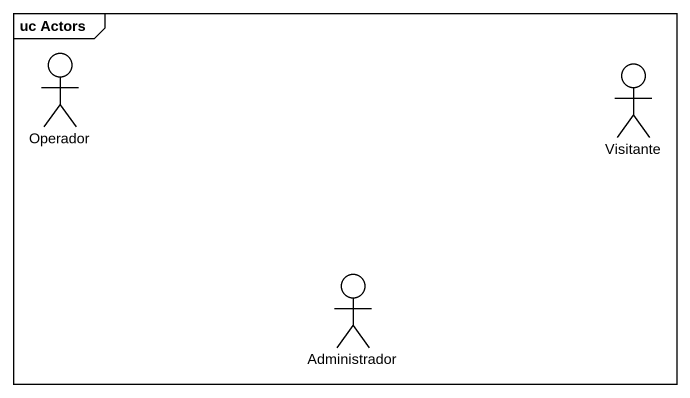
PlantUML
@startuml
mainframe uc Actors
actor Operador
actor Visitante
actor Administrador
@enduml
